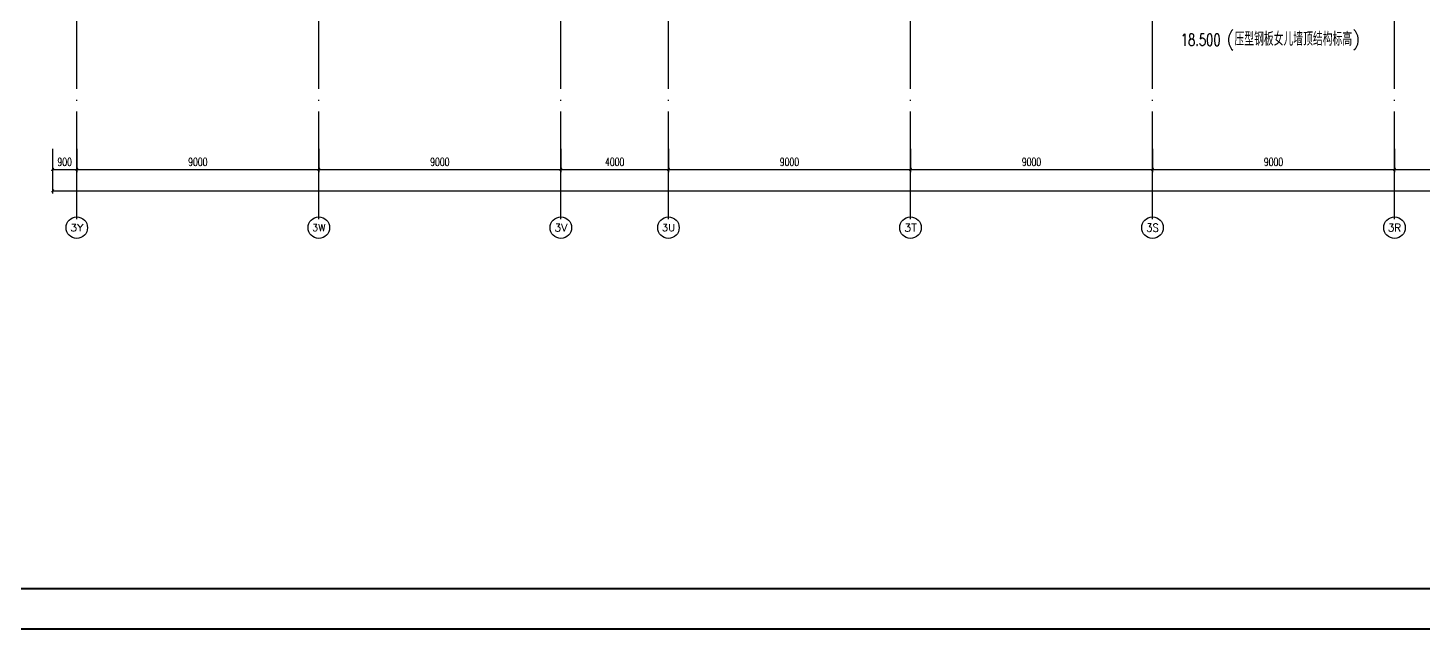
# Model space of a CAD drawing. Extents: x -1396510 to 1250330, y -1892470 to 1623980.
# Drawn here: x 928692 to 980572, y -1383328 to -1360945 of the extents above; entities that cross this region are included whole.
import ezdxf
from ezdxf.enums import TextEntityAlignment as Align

# ---------------------------------------------------------------- set-up
doc = ezdxf.new("R2010")
doc.units = 0
doc.header["$LTSCALE"] = 1000
doc.header["$MEASUREMENT"] = 0
doc.linetypes.add('DOTE', pattern=[2.42, 2, -0.2, 0.02, -0.2])
doc.layers.get('Defpoints').update_dxf_attribs({"color": 210})
for name, color, linetype in [('0-cxFrame', 155, 'Continuous'), ('A-AXIS-D', 1, 'Continuous'), ('A-AXIS-DOTE', 14, 'DOTE'), ('A-AXIS-SYMB', 3, 'Continuous')]:
    doc.layers.add(name, color=color, linetype=linetype)
doc.layers.add('0-cxText', color=131, linetype='Continuous', lineweight=25)
doc.layers.add('A-云线2', color=3, linetype='Continuous', plot=False)
doc.styles.add('_TCH_AXIS', font='COMPLEX', dxfattribs={"bigfont": 'GBCBIG'})
doc.styles.add('_TCH_DIM', font='SIMPLEX', dxfattribs={"bigfont": 'GBCBIG'})
doc.styles.add('_TCH_DIM_T3', font='SIMPLEX', dxfattribs={"width": 0.705882, "bigfont": 'GBCBIG'})
doc.styles.add('cx_tuming', font='simhei.ttf')
doc.styles.add('cx_tuqian1', font='')
doc.styles.add('黑体', font='simhei.ttf', dxfattribs={"height": 12})
doc.styles.get('cx_tuqian1').set_extended_font_data('SimSun')
doc.dimstyles.new('_TCH_ARCH&&100', dxfattribs={"dimtxt": 297.5, "dimasz": 100, "dimexe": 100, "dimexo": 100, "dimgap": 126.25, "dimtad": 1, "dimdec": 0, "dimzin": 0, "dimdsep": 46, "dimtxsty": '_TCH_DIM_T3', "dimblk": 'ARCHTICK', "dimcen": 0.09, "dimclrt": 7, "dimazin": 2, "dimtfac": 1, "dimtdec": 0, "dimtix": 1, "dimtmove": 2, "dimatfit": 3, "dimfxl": 0, "dimtolj": 1, "dimtzin": 0, "dimarcsym": 0})

# ---------------------------------------------------------------- blocks, each defined once
blk = doc.blocks.new('_ArchTick')
at = {"color": 0, "linetype": 'ByBlock', "const_width": 0.4}
blk.add_lwpolyline([(-0.5, -0.5), (0.5, 0.5)], dxfattribs=at)
blk = doc.blocks.new('*D5901')
at = {"layer": 'A-AXIS-D', "color": 0, "lineweight": -2, "transparency": 16777216}
for p, q in [((-900, -77370), (-900, -78228)), ((0, -77370), (0, -78228)), ((-900, -78128), (0, -78128))]:
    blk.add_line(p, q, dxfattribs=at)
at = {"layer": 'Defpoints', "color": 0, "transparency": 16777216}
for p in [(-900, -77270), (0, -77270), (0, -78128)]:
    blk.add_point(p, dxfattribs=at)
at = {"layer": 'A-AXIS-D', "color": 0, "lineweight": -2, "transparency": 16777216, "xscale": 100, "yscale": 100, "zscale": 100, "rotation": 180}
blk.add_blockref('_ArchTick', (-900, -78128), dxfattribs=at)
at = {"layer": 'A-AXIS-D', "color": 0, "lineweight": -2, "transparency": 16777216, "xscale": 100, "yscale": 100, "zscale": 100}
blk.add_blockref('_ArchTick', (0, -78128), dxfattribs=at)
at = {"layer": 'A-AXIS-D', "color": 7, "transparency": 16777216, "insert": (-450, -77853), "char_height": 297.5, "attachment_point": 5, "style": '_TCH_DIM_T3'}
blk.add_mtext('\\A1;900', dxfattribs=at)
blk = doc.blocks.new('*D5902')
at = {"layer": 'A-AXIS-D', "color": 0, "lineweight": -2, "transparency": 16777216}
for p, q in [((0, -77370), (0, -78228)), ((9000, -77370), (9000, -78228)), ((0, -78128), (9000, -78128))]:
    blk.add_line(p, q, dxfattribs=at)
at = {"layer": 'Defpoints', "color": 0, "transparency": 16777216}
for p in [(0, -77270), (9000, -77270), (9000, -78128)]:
    blk.add_point(p, dxfattribs=at)
at = {"layer": 'A-AXIS-D', "color": 0, "lineweight": -2, "transparency": 16777216, "xscale": 100, "yscale": 100, "zscale": 100, "rotation": 180}
blk.add_blockref('_ArchTick', (0, -78128), dxfattribs=at)
at = {"layer": 'A-AXIS-D', "color": 0, "lineweight": -2, "transparency": 16777216, "xscale": 100, "yscale": 100, "zscale": 100}
blk.add_blockref('_ArchTick', (9000, -78128), dxfattribs=at)
at = {"layer": 'A-AXIS-D', "color": 7, "transparency": 16777216, "insert": (4500, -77853), "char_height": 297.5, "attachment_point": 5, "style": '_TCH_DIM_T3'}
blk.add_mtext('\\A1;9000', dxfattribs=at)
blk = doc.blocks.new('*D5903')
at = {"layer": 'A-AXIS-D', "color": 0, "lineweight": -2, "transparency": 16777216}
for p, q in [((9000, -77370), (9000, -78228)), ((18000, -77370), (18000, -78228)), ((9000, -78128), (18000, -78128))]:
    blk.add_line(p, q, dxfattribs=at)
at = {"layer": 'Defpoints', "color": 0, "transparency": 16777216}
for p in [(9000, -77270), (18000, -77270), (18000, -78128)]:
    blk.add_point(p, dxfattribs=at)
at = {"layer": 'A-AXIS-D', "color": 0, "lineweight": -2, "transparency": 16777216, "xscale": 100, "yscale": 100, "zscale": 100, "rotation": 180}
blk.add_blockref('_ArchTick', (9000, -78128), dxfattribs=at)
at = {"layer": 'A-AXIS-D', "color": 0, "lineweight": -2, "transparency": 16777216, "xscale": 100, "yscale": 100, "zscale": 100}
blk.add_blockref('_ArchTick', (18000, -78128), dxfattribs=at)
at = {"layer": 'A-AXIS-D', "color": 7, "transparency": 16777216, "insert": (13500, -77853), "char_height": 297.5, "attachment_point": 5, "style": '_TCH_DIM_T3'}
blk.add_mtext('\\A1;9000', dxfattribs=at)
blk = doc.blocks.new('*D5904')
at = {"layer": 'A-AXIS-D', "color": 0, "lineweight": -2, "transparency": 16777216}
for p, q in [((18000, -77370), (18000, -78228)), ((22000, -77370), (22000, -78228)), ((18000, -78128), (22000, -78128))]:
    blk.add_line(p, q, dxfattribs=at)
at = {"layer": 'Defpoints', "color": 0, "transparency": 16777216}
for p in [(18000, -77270), (22000, -77270), (22000, -78128)]:
    blk.add_point(p, dxfattribs=at)
at = {"layer": 'A-AXIS-D', "color": 0, "lineweight": -2, "transparency": 16777216, "xscale": 100, "yscale": 100, "zscale": 100, "rotation": 180}
blk.add_blockref('_ArchTick', (18000, -78128), dxfattribs=at)
at = {"layer": 'A-AXIS-D', "color": 0, "lineweight": -2, "transparency": 16777216, "xscale": 100, "yscale": 100, "zscale": 100}
blk.add_blockref('_ArchTick', (22000, -78128), dxfattribs=at)
at = {"layer": 'A-AXIS-D', "color": 7, "transparency": 16777216, "insert": (20000, -77853), "char_height": 297.5, "attachment_point": 5, "style": '_TCH_DIM_T3'}
blk.add_mtext('\\A1;4000', dxfattribs=at)
blk = doc.blocks.new('*D5905')
at = {"layer": 'A-AXIS-D', "color": 0, "lineweight": -2, "transparency": 16777216}
for p, q in [((22000, -77370), (22000, -78228)), ((31000, -77370), (31000, -78228)), ((22000, -78128), (31000, -78128))]:
    blk.add_line(p, q, dxfattribs=at)
at = {"layer": 'Defpoints', "color": 0, "transparency": 16777216}
for p in [(22000, -77270), (31000, -77270), (31000, -78128)]:
    blk.add_point(p, dxfattribs=at)
at = {"layer": 'A-AXIS-D', "color": 0, "lineweight": -2, "transparency": 16777216, "xscale": 100, "yscale": 100, "zscale": 100, "rotation": 180}
blk.add_blockref('_ArchTick', (22000, -78128), dxfattribs=at)
at = {"layer": 'A-AXIS-D', "color": 0, "lineweight": -2, "transparency": 16777216, "xscale": 100, "yscale": 100, "zscale": 100}
blk.add_blockref('_ArchTick', (31000, -78128), dxfattribs=at)
at = {"layer": 'A-AXIS-D', "color": 7, "transparency": 16777216, "insert": (26500, -77853), "char_height": 297.5, "attachment_point": 5, "style": '_TCH_DIM_T3'}
blk.add_mtext('\\A1;9000', dxfattribs=at)
blk = doc.blocks.new('*D5906')
at = {"layer": 'A-AXIS-D', "color": 0, "lineweight": -2, "transparency": 16777216}
for p, q in [((31000, -77370), (31000, -78228)), ((40000, -77370), (40000, -78228)), ((31000, -78128), (40000, -78128))]:
    blk.add_line(p, q, dxfattribs=at)
at = {"layer": 'Defpoints', "color": 0, "transparency": 16777216}
for p in [(31000, -77270), (40000, -77270), (40000, -78128)]:
    blk.add_point(p, dxfattribs=at)
at = {"layer": 'A-AXIS-D', "color": 0, "lineweight": -2, "transparency": 16777216, "xscale": 100, "yscale": 100, "zscale": 100, "rotation": 180}
blk.add_blockref('_ArchTick', (31000, -78128), dxfattribs=at)
at = {"layer": 'A-AXIS-D', "color": 0, "lineweight": -2, "transparency": 16777216, "xscale": 100, "yscale": 100, "zscale": 100}
blk.add_blockref('_ArchTick', (40000, -78128), dxfattribs=at)
at = {"layer": 'A-AXIS-D', "color": 7, "transparency": 16777216, "insert": (35500, -77853), "char_height": 297.5, "attachment_point": 5, "style": '_TCH_DIM_T3'}
blk.add_mtext('\\A1;9000', dxfattribs=at)
blk = doc.blocks.new('*D5907')
at = {"layer": 'A-AXIS-D', "color": 0, "lineweight": -2, "transparency": 16777216}
for p, q in [((40000, -77370), (40000, -78228)), ((49000, -77370), (49000, -78228)), ((40000, -78128), (49000, -78128))]:
    blk.add_line(p, q, dxfattribs=at)
at = {"layer": 'Defpoints', "color": 0, "transparency": 16777216}
for p in [(40000, -77270), (49000, -77270), (49000, -78128)]:
    blk.add_point(p, dxfattribs=at)
at = {"layer": 'A-AXIS-D', "color": 0, "lineweight": -2, "transparency": 16777216, "xscale": 100, "yscale": 100, "zscale": 100, "rotation": 180}
blk.add_blockref('_ArchTick', (40000, -78128), dxfattribs=at)
at = {"layer": 'A-AXIS-D', "color": 0, "lineweight": -2, "transparency": 16777216, "xscale": 100, "yscale": 100, "zscale": 100}
blk.add_blockref('_ArchTick', (49000, -78128), dxfattribs=at)
at = {"layer": 'A-AXIS-D', "color": 7, "transparency": 16777216, "insert": (44500, -77853), "char_height": 297.5, "attachment_point": 5, "style": '_TCH_DIM_T3'}
blk.add_mtext('\\A1;9000', dxfattribs=at)
blk = doc.blocks.new('*D5908')
at = {"layer": 'A-AXIS-D', "color": 0, "lineweight": -2, "transparency": 16777216}
for p, q in [((49000, -77370), (49000, -78228)), ((58000, -77370), (58000, -78228)), ((49000, -78128), (58000, -78128))]:
    blk.add_line(p, q, dxfattribs=at)
at = {"layer": 'Defpoints', "color": 0, "transparency": 16777216}
for p in [(49000, -77270), (58000, -77270), (58000, -78128)]:
    blk.add_point(p, dxfattribs=at)
at = {"layer": 'A-AXIS-D', "color": 0, "lineweight": -2, "transparency": 16777216, "xscale": 100, "yscale": 100, "zscale": 100, "rotation": 180}
blk.add_blockref('_ArchTick', (49000, -78128), dxfattribs=at)
at = {"layer": 'A-AXIS-D', "color": 0, "lineweight": -2, "transparency": 16777216, "xscale": 100, "yscale": 100, "zscale": 100}
blk.add_blockref('_ArchTick', (58000, -78128), dxfattribs=at)
at = {"layer": 'A-AXIS-D', "color": 7, "transparency": 16777216, "insert": (53500, -77853), "char_height": 297.5, "attachment_point": 5, "style": '_TCH_DIM_T3'}
blk.add_mtext('\\A1;9000', dxfattribs=at)
blk = doc.blocks.new('*D5931')
at = {"layer": 'A-AXIS-D', "color": 0, "lineweight": -2, "transparency": 16777216}
for p, q in [((-900, -77470), (-900, -79028)), ((184800, -77470), (184800, -79028)), ((-900, -78928), (184800, -78928))]:
    blk.add_line(p, q, dxfattribs=at)
at = {"layer": 'Defpoints', "color": 0, "transparency": 16777216}
for p in [(-900, -77370), (184800, -77370), (184800, -78928)]:
    blk.add_point(p, dxfattribs=at)
at = {"layer": 'A-AXIS-D', "color": 0, "lineweight": -2, "transparency": 16777216, "xscale": 100, "yscale": 100, "zscale": 100, "rotation": 180}
blk.add_blockref('_ArchTick', (-900, -78928), dxfattribs=at)
at = {"layer": 'A-AXIS-D', "color": 0, "lineweight": -2, "transparency": 16777216, "xscale": 100, "yscale": 100, "zscale": 100}
blk.add_blockref('_ArchTick', (184800, -78928), dxfattribs=at)
at = {"layer": 'A-AXIS-D', "color": 7, "transparency": 16777216, "insert": (91950, -78653), "char_height": 297.5, "attachment_point": 5, "style": '_TCH_DIM_T3'}
blk.add_mtext('\\A1;185700', dxfattribs=at)
blk = doc.blocks.new('TK22.A0+2 L(Dragon)')
at = {"layer": '0-cxFrame', "color": 7, "const_width": 0.5}
blk.add_lwpolyline([(0, 0), (-1783, 0), (-1783, 841), (0, 841)], close=True, dxfattribs=at)
at = {"layer": '0-cxFrame', "const_width": 0.5}
blk.add_lwpolyline([(-80, 10), (-1763, 10), (-1763, 831), (-80, 831)], close=True, dxfattribs=at)
at = {"style": '黑体', "flags": 4}
blk.add_attdef('图幅', text='', height=3.3, dxfattribs=at).set_placement((-40, 3), align=Align.RIGHT)
at = {"layer": '0-cxText', "flags": 4}
for tag, height, style, p in [('建设单位', 3.5, 'cx_tuming', (-45, 240)), ('项目名称', 3.5, 'cx_tuming', (-45, 210)), ('子项名称', 3.5, 'cx_tuming', (-45, 180)), ('工程编号', 3.3, 'cx_tuqian1', (-35, 165)), ('图名1', 3.5, 'cx_tuming', (-45, 87)), ('图名2', 3.5, 'cx_tuming', (-45, 79)), ('图名3', 3.5, 'cx_tuming', (-45, 71)), ('出图日期', 3.3, 'cx_tuqian1', (-39, 60)), ('专业', 3.3, 'cx_tuqian1', (-55, 52)), ('图号', 3.3, 'cx_tuqian1', (-55, 44)), ('版次', 3.3, 'cx_tuqian1', (-20, 44))]:
    blk.add_attdef(tag, text='', height=height, dxfattribs=dict(at, style=style)).set_placement(p, align=Align.MIDDLE)
at = {"layer": 'Defpoints', "color": 6, "flags": 4}
for tag, height, style, p in [('tufu', 3.3, '黑体', (-12, 12)), ('dwfname', 4, 'cx_tuqian1', (-80, 3))]:
    blk.add_attdef(tag, text='', height=height, dxfattribs=dict(at, style=style)).set_placement(p, align=Align.RIGHT)
blk = doc.blocks.new('世赫3#厂房屋顶0821')
at = {"layer": 'A-AXIS-D'}
for centre in [(0, -80296), (9000, -80296), (18000, -80296), (22000, -80296), (31000, -80296), (40000, -80296), (49000, -80296)]:
    blk.add_circle(centre, 400, dxfattribs=at)
at = {"layer": 'A-AXIS-DOTE', "color": 8, "ltscale": 2}
for p, q in [((0, -79980), (0, 6235)), ((9000, -79980), (9000, 5504)), ((18000, -79980), (18000, 5504)), ((22000, -79980), (22000, 5500)), ((31000, -79980), (31000, 5500)), ((40000, -79980), (40000, 5640)), ((49000, -79980), (49000, 5640))]:
    blk.add_line(p, q, dxfattribs=at)
at = {"layer": 'A-AXIS-D', "color": 7, "style": '_TCH_AXIS'}
for s, height, p, p2 in [('3Y', 270.86, (-245.1, -80431.5), (245.1, -80431.5)), ('3W', 255.29, (8750.8, -80423.7), (9249.2, -80423.7)), ('3V', 276.42, (17756.5, -80434.2), (18243.5, -80434.2)), ('3U', 265.5, (21753.5, -80428.8), (22246.5, -80428.8)), ('3T', 294.28, (30761.8, -80443.2), (31238.2, -80443.2)), ('3S', 300.65, (39763.8, -80446.4), (40236.2, -80446.4)), ('3R', 276.42, (48756.5, -80434.2), (49243.5, -80434.2))]:
    blk.add_text(s, height=height, dxfattribs=at).set_placement(p, p2, align=Align.FIT)
at = {"layer": 'A-AXIS-SYMB', "color": 7, "style": '_TCH_DIM', "width": 0.705882}
blk.add_text('18.500', height=446.25, dxfattribs=at).set_placement((41049.2, -73535))
at = {"layer": 'A-AXIS-SYMB', "color": 7, "style": '_TCH_DIM'}
blk.add_text('(压型钢板女儿墙顶结构标高)', height=506.383, dxfattribs=at).set_placement((42744.2, -73535))
at = {"layer": 'A-AXIS-D'}
for base, p1, p2, picture, middle in [((0, -78127.8), (-900, -77269.8), (0, -77269.8), '*D5901', (-450, -77852.8)), ((9000, -78127.8), (0, -77269.8), (9000, -77269.8), '*D5902', (4500, -77852.8)), ((18000, -78127.8), (9000, -77269.8), (18000, -77269.8), '*D5903', (13500, -77852.8)), ((22000, -78127.8), (18000, -77269.8), (22000, -77269.8), '*D5904', (20000, -77852.8)), ((31000, -78127.8), (22000, -77269.8), (31000, -77269.8), '*D5905', (26500, -77852.8)), ((40000, -78127.8), (31000, -77269.8), (40000, -77269.8), '*D5906', (35500, -77852.8)), ((49000, -78127.8), (40000, -77269.8), (49000, -77269.8), '*D5907', (44500, -77852.8)), ((58000, -78127.8), (49000, -77269.8), (58000, -77269.8), '*D5908', (53500, -77852.8)), ((184800, -78927.8), (-900, -77369.8), (184800, -77369.8), '*D5931', (91950, -78652.8))]:
    dim = blk.add_linear_dim(base=base, p1=p1, p2=p2, angle=0, dimstyle='_TCH_ARCH&&100', dxfattribs=at)
    dim.commit()
    dim.dimension.update_dxf_attribs({"geometry": picture, "text_midpoint": middle, "dimtype": 161})

msp = doc.modelspace()

# ---------------------------------------------------------------- block references
at = {"layer": 'A-云线2'}
msp.add_blockref('世赫3#厂房屋顶0821', (930510, -1288074), dxfattribs=at)

# ---------------------------------------------------------------- next in the draw order: block references
at = {"layer": '0-cxFrame', "xscale": 150, "yscale": 150, "zscale": 150}
msp.add_blockref('TK22.A0+2 L(Dragon)', (1167260.4, -1383290), dxfattribs=at)

doc.saveas('drawing.dxf')
